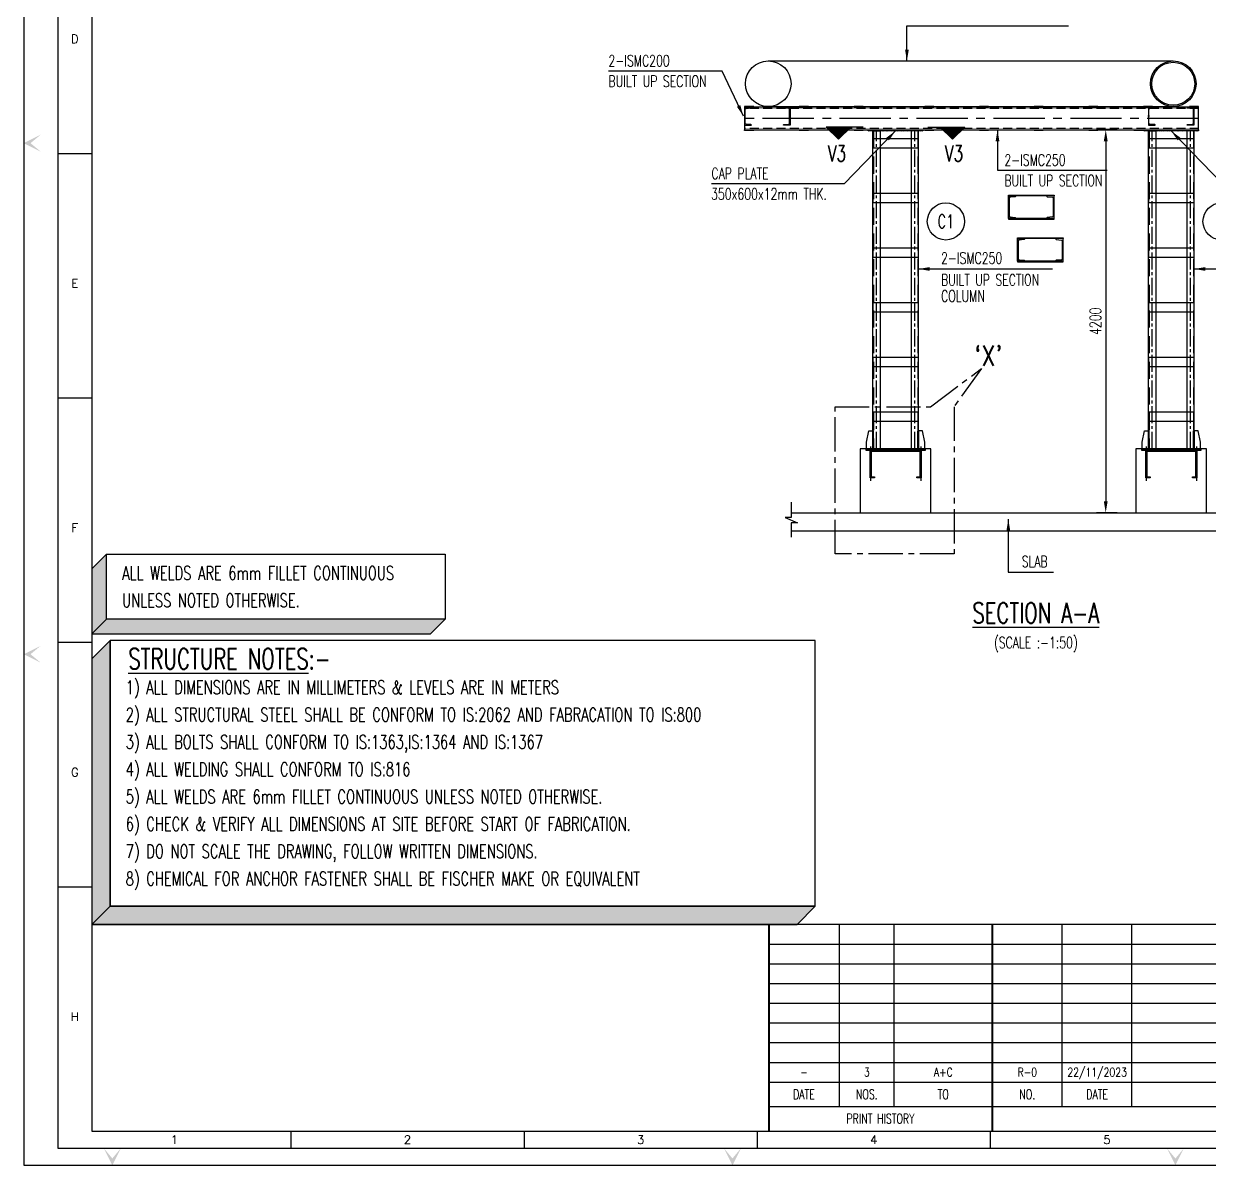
# Model space of a CAD drawing. Header units: inches. Extents: x 6 to 183294, y -48183 to 78918.
# Drawn here: x 103697 to 129706, y -48183 to -23136 of the extents above; entities that cross this region are included whole.
import ezdxf
from ezdxf.enums import TextEntityAlignment as Align

# ---------------------------------------------------------------- set-up
doc = ezdxf.new("R2010")
doc.units = ezdxf.units.IN
doc.header["$MEASUREMENT"] = 0
doc.header["$PDMODE"] = 35
for name, pattern in [('CENTER', [2, 1.25, -0.25, 0.25, -0.25]), ('CENTER2', [1.125, 0.75, -0.125, 0.125, -0.125]), ('HIDDEN', [0.375, 0.25, -0.125])]:
    doc.linetypes.add(name, pattern=pattern)
for name, color, linetype in [('LUGS', 4, 'Continuous'), ('PNA', 8, 'Continuous'), ('S-BASE PLATE', 3, 'Continuous'), ('S-BRECK LINE', 8, 'Continuous'), ('S-CENTER LINE', 8, 'CENTER2'), ('S-CHEQ PLATE', 9, 'Continuous'), ('S-CLOUD', 7, 'Continuous'), ('S-COLUMN CIRCLE', 9, 'Continuous'), ('S-COLUMN HATCH', 8, 'Continuous'), ('S-COLUMN NO', 2, 'Continuous'), ('S-CONCRET LINE', 4, 'Continuous'), ('S-DIM-1', 5, 'Continuous'), ('S-ISMC', 2, 'Continuous'), ('S-MEM', 4, 'Continuous'), ('S-SECTION MARK', 1, 'Continuous'), ('S-TEXT', 2, 'Continuous'), ('S-TEXT-1', 4, 'Continuous'), ('S-TITIL', 6, 'Continuous'), ('SCH-LINE', 7, 'Continuous'), ('TEXT (SHEET)', 4, 'Continuous')]:
    doc.layers.add(name, color=color, linetype=linetype)
doc.styles.add('ROMAND', font='simplex.shx', dxfattribs={"width": 0.8, "height": 225})
doc.styles.add('ROMANS', font='simplex.shx', dxfattribs={"width": 0.7})
doc.dimstyles.new('dim10', dxfattribs={"dimtxt": 250, "dimasz": 250, "dimexe": 200, "dimexo": 200, "dimgap": 100, "dimtad": 1, "dimdec": 0, "dimlfac": 0.1, "dimzin": 0, "dimdsep": 46, "dimtxsty": 'ROMANS', "dimcen": 0, "dimclrd": 5, "dimclre": 5, "dimclrt": 4, "dimadec": 0, "dimazin": 0, "dimtfac": 1, "dimtdec": 0, "dimtix": 1, "dimtofl": 0, "dimtmove": 2, "dimatfit": 3, "dimfxl": 0, "dimtolj": 1, "dimtzin": 0, "dimlwd": -1, "dimlwe": -1, "dimarcsym": 0})
doc.dimstyles.new('dim100', dxfattribs={"dimtxt": 250, "dimasz": 250, "dimexe": 200, "dimexo": 200, "dimgap": 100, "dimtad": 1, "dimdec": 0, "dimzin": 0, "dimdsep": 46, "dimtxsty": 'ROMANS', "dimcen": 0, "dimclrd": 5, "dimclre": 5, "dimclrt": 4, "dimadec": 0, "dimazin": 0, "dimtfac": 1, "dimtdec": 0, "dimtix": 1, "dimtofl": 0, "dimtmove": 2, "dimatfit": 3, "dimfxl": 0, "dimtolj": 1, "dimtzin": 0, "dimlwd": -1, "dimlwe": -1, "dimarcsym": 0})
doc.dimstyles.new('dim25', dxfattribs={"dimtxt": 250, "dimasz": 250, "dimexe": 200, "dimexo": 200, "dimgap": 100, "dimtad": 1, "dimdec": 0, "dimlfac": 0.25, "dimzin": 0, "dimdsep": 46, "dimtxsty": 'ROMANS', "dimcen": 0, "dimclrd": 5, "dimclre": 5, "dimclrt": 4, "dimadec": 0, "dimazin": 0, "dimtfac": 1, "dimtdec": 0, "dimtix": 1, "dimtofl": 0, "dimtmove": 2, "dimatfit": 3, "dimfxl": 0, "dimtolj": 1, "dimtzin": 0, "dimlwd": -1, "dimlwe": -1, "dimarcsym": 0})
doc.dimstyles.new('dim50', dxfattribs={"dimtxt": 250, "dimasz": 250, "dimexe": 200, "dimexo": 200, "dimgap": 100, "dimtad": 1, "dimdec": 0, "dimlfac": 0.5, "dimzin": 0, "dimdsep": 46, "dimtxsty": 'ROMANS', "dimcen": 0, "dimclrd": 5, "dimclre": 5, "dimclrt": 4, "dimadec": 0, "dimazin": 0, "dimtfac": 1, "dimtdec": 0, "dimtix": 1, "dimtofl": 0, "dimtmove": 2, "dimatfit": 3, "dimfxl": 0, "dimtolj": 1, "dimtzin": 0, "dimlwd": -1, "dimlwe": -1, "dimarcsym": 0})
pattern_1 = [(225, (197486.376, -21659.458), (15.2387667, -15.2387667), [])]

# ---------------------------------------------------------------- blocks, each defined once
blk = doc.blocks.new('*U948')
at = {"layer": 'S-CENTER LINE', "linetype": 'CENTER2', "ltscale": 750}
blk.add_line((384, -802), (384, -5781), dxfattribs=at)
at = {"layer": 'S-ISMC', "color": 8, "linetype": 'HIDDEN', "ltscale": 10}
for p, q in [((273, -802), (273, -5781)), ((495, -802), (495, -5781))]:
    blk.add_line(p, q, dxfattribs=at)
at = {"layer": 'S-ISMC', "linetype": 'Continuous'}
blk.add_lwpolyline([(259, -802), (259, -5781), (509, -5781), (509, -802)], close=True, dxfattribs=at)
blk = doc.blocks.new('*U952')
at = {"layer": 'S-CENTER LINE', "linetype": 'CENTER2', "ltscale": 250}
blk.add_line((0, -1980), (0, 1508), dxfattribs=at)
at = {"layer": 'S-ISMC', "color": 8, "linetype": 'HIDDEN', "ltscale": 750}
blk.add_line((-33, 1508), (-33, -1980), dxfattribs=at)
at = {"layer": 'S-ISMC'}
blk.add_lwpolyline([(-40, -1980), (-40, 1508), (40, 1508), (40, -1980), (-40, -1980)], dxfattribs=at)
blk = doc.blocks.new('*U9')
at = {"layer": 'S-CENTER LINE', "linetype": 'CENTER2', "ltscale": 10}
for p, q in [((8, 0), (-8, 0)), ((0, -125), (0, 125))]:
    blk.add_line(p, q, dxfattribs=at)
at = {"layer": 'S-ISMC'}
blk.add_lwpolyline([(71, -114), (14, -108, -0.383864), (4, -96), (4, 96, -0.383864), (14, 108), (71, 114, 0.383864), (76, 120), (76, 125), (-4, 125), (-4, -125), (76, -125), (76, -120, 0.383864)], format="xyb", close=True, dxfattribs=at)
blk = doc.blocks.new('2-ISMC250 BUILT UP SECTION')
at = {"layer": 'S-BASE PLATE', "color": 3, "ltscale": 2}
for points in [[(-500, 262), (500, 262), (500, 250), (-500, 250)], [(-500, -262), (500, -262), (500, -250), (-500, -250)]]:
    blk.add_lwpolyline(points, close=True, dxfattribs=at)
at = {"layer": 'S-ISMC', "yscale": 2, "zscale": 2, "rotation": 180}
for p, xscale in [((-492.9, 0), -2), ((492.9, 0), 2)]:
    blk.add_blockref('*U9', p, dxfattribs=dict(at, xscale=xscale))
blk = doc.blocks.new('*U10')
at = {"layer": 'S-CENTER LINE', "linetype": 'CENTER2', "ltscale": 10}
blk.add_line((8, 0), (-8, 0), dxfattribs=at)
at = {"layer": 'S-CENTER LINE', "linetype": 'CENTER2', "ltscale": 50}
blk.add_line((0, -100), (0, 100), dxfattribs=at)
at = {"layer": 'S-ISMC', "color": 3}
blk.add_lwpolyline([(72, -97, 0.383864), (67, -92), (13, -86, -0.383864), (3, -75), (3, 75, -0.383864), (13, 86), (67, 92, 0.383864), (72, 97), (72, 100), (-3, 100), (-3, -100), (72, -100)], format="xyb", close=True, dxfattribs=at)
blk = doc.blocks.new('*D950')
at = {"layer": 'Defpoints', "color": 0}
for p in [(127884, -25465), (127434, -33865), (127884, -33865)]:
    blk.add_point(p, dxfattribs=at)
at = {"layer": 'S-DIM-1', "color": 5}
for p, q in [((127684, -25465), (127234, -25465)), ((127434, -25715), (127434, -33615)), ((127684, -33865), (127234, -33865))]:
    blk.add_line(p, q, dxfattribs=at)
for points in [[(127476, -25715), (127392, -25715), (127434, -25465)], [(127392, -33615), (127476, -33615), (127434, -33865)]]:
    blk.add_solid(points, dxfattribs=at)
at = {"layer": 'S-DIM-1', "color": 4, "insert": (127209, -29665), "char_height": 250, "attachment_point": 5, "rotation": 90, "style": 'ROMANS'}
blk.add_mtext('\\A1;{4200}', dxfattribs=at)
blk = doc.blocks.new('FOLDER')
at = {"layer": 'PNA'}
for points in [[(-1250, 2500), (0, 0), (0, 1000)], [(1250, 2500), (0, 0), (0, 1000)]]:
    blk.add_solid(points, dxfattribs=at)
blk = doc.blocks.new('SHEET')
at = {"color": 1}
for p, q in [((762042, -118391, -8), (676135, -118391, -8)), ((697174, -123292, -8), (720414, -123292, -8)), ((697174, -124054, -8), (720337, -124054, -8))]:
    blk.add_line(p, q, dxfattribs=at)
for p, q in [((699374, -124054, -8), (699374, -118391, -8)), ((701079, -124054, -8), (701079, -118391, -8)), ((706304, -124054, -8), (706304, -118391, -8)), ((708467, -124054, -8), (708467, -118391, -8))]:
    blk.add_line(p, q)
at = {"color": 5, "linetype": 'ByBlock', "lineweight": -2}
for p, q in [((697187, -119004, -8), (720337, -119004, -8)), ((697187, -119617, -8), (720337, -119617, -8)), ((697187, -120229, -8), (720337, -120229, -8)), ((697187, -120842, -8), (720337, -120842, -8)), ((697187, -121454, -8), (720337, -121454, -8)), ((697187, -122067, -8), (720337, -122067, -8)), ((697187, -122680, -8), (720337, -122680, -8))]:
    blk.add_line(p, q, dxfattribs=at)
at = {"elevation": -8, "flags": 128}
blk.add_lwpolyline([(674017, -125881), (763101, -125881), (763101, -63214), (674017, -63214)], close=True, dxfattribs=at)
at = {"color": 1, "const_width": 60.9, "elevation": -8}
for points in [[(697187, -124807), (697187, -118391)], [(704126, -124807), (704126, -118391)]]:
    blk.add_lwpolyline(points, dxfattribs=at)
at = {"layer": 'PNA'}
for p, q in [((675076, -94421, -8), (676135, -94421, -8)), ((675076, -102021, -8), (676135, -102021, -8)), ((675076, -109621, -8), (676135, -109621, -8)), ((675076, -117221, -8), (676135, -117221, -8)), ((682323, -124822, -8), (682323, -125351, -8)), ((689570, -124822, -8), (689570, -125351, -8)), ((696817, -124822, -8), (696817, -125351, -8)), ((704065, -124822, -8), (704065, -125351, -8))]:
    blk.add_line(p, q, dxfattribs=at)
at = {"layer": 'PNA', "color": 1, "elevation": -8}
for points in [[(675076, -125351), (762572, -125351), (762572, -63743), (675076, -63743)], [(676135, -124822), (762042, -124822), (762042, -64273), (676135, -64273)]]:
    blk.add_lwpolyline(points, close=True, dxfattribs=at)
at = {"layer": 'PNA', "xscale": 0.2118545526379952, "yscale": 0.2118545526379952, "zscale": 0.2118545526379952, "rotation": 270}
for p in [(674017, -94103, -8), (674017, -109992, -8)]:
    blk.add_blockref('FOLDER', p, dxfattribs=at)
at = {"layer": 'PNA', "xscale": 0.2118545530764889, "yscale": 0.2118545530764889, "zscale": 0.2118545530764889}
for p in [(676771, -125881, -8), (696049, -125881, -8), (709820, -125881, -8)]:
    blk.add_blockref('FOLDER', p, dxfattribs=at)
at = {"layer": 'PNA', "style": 'ROMANS'}
for s, p in [('D', (675605, -90861, -8)), ('E', (675605, -98461, -8)), ('F', (675605, -106061, -8)), ('G', (675605, -113661, -8)), ('H', (675605, -121262, -8)), ('1', (678700, -125086, -8)), ('2', (685947, -125086, -8)), ('3', (693195, -125086, -8)), ('4', (700442, -125086, -8)), ('5', (707689, -125086, -8))]:
    blk.add_text(s, height=265, dxfattribs=at).set_placement(p, align=Align.MIDDLE)
at = {"layer": 'TEXT (SHEET)', "color": 4, "style": 'ROMANS', "width": 0.7}
for s, height, p in [('DATE', 304.7, (698274, -123673, -8)), ('NOS.', 304.7, (700226, -123673, -8)), ('TO', 304.7, (702602, -123673, -8)), ('NO.', 304.7, (705215, -123673, -8)), ('DATE', 304.7, (707386, -123673, -8)), ('PRINT HISTORY', 304.74, (700650, -124431, -8))]:
    blk.add_text(s, height=height, dxfattribs=at).set_placement(p, align=Align.MIDDLE_CENTER)

msp = doc.modelspace()

# ---------------------------------------------------------------- hatches: boundary and pattern name
at = {"linetype": 'Continuous'}
for points in [[(105192.3, -35097.565), (105192.3, -36521.62), (112621.006, -36521.62), (112941.049, -36201.577), (105512.342, -36201.577), (105512.342, -34777.522)], [(105192.3, -37071.673), (105192.3, -42897.474), (120661.785, -42897.474), (121061.839, -42497.42), (105592.353, -42497.42), (105592.353, -36671.62)]]:
    msp.add_hatch(color=6, dxfattribs=at).paths.add_polyline_path(points)
at = {"layer": 'S-CHEQ PLATE'}
h = msp.add_hatch(dxfattribs=at)
h.set_pattern_fill('ANSI31', color=8, scale=100)
h.set_pattern_definition([(45, (-111708.73, -57950.286), (-8.83883476, 8.83883476), [])])
h.paths.add_polyline_path([(122222.497, -25465.257), (122222.497, -25489.257), (123422.497, -25489.257), (123422.497, -25465.257)])
h = msp.add_hatch(dxfattribs=at)
h.set_pattern_fill('ANSI31', color=8, scale=100)
h.set_pattern_definition([(45, (-105661.377, -57950.286), (-8.83883476, 8.83883476), [])])
h.paths.add_polyline_path([(128269.849, -25465.257), (128269.849, -25489.257), (129469.849, -25489.257), (129469.849, -25465.257)])
h = msp.add_hatch(dxfattribs=at)
h.set_pattern_fill('ANSI31', color=8, scale=150)
h.set_pattern_definition([(45, (-227961.616, -81192.8), (-13.2582521, 13.2582521), [])])
h.paths.add_polyline_path([(122175.223, -32465.257), (122175.223, -32501.257), (123475.223, -32501.257), (123475.223, -32465.257)])
h = msp.add_hatch(dxfattribs=at)
h.set_pattern_fill('ANSI31', color=8, scale=150)
h.set_pattern_definition([(45, (-221914.264, -81192.8), (-13.2582521, 13.2582521), [])])
h.paths.add_polyline_path([(128222.575, -32465.257), (128222.575, -32501.257), (129522.575, -32501.257), (129522.575, -32465.257)])
at = {"layer": 'S-SECTION MARK', "ltscale": 5}
h = msp.add_hatch(dxfattribs=at)
h.set_pattern_fill('ANSI31', color=256, scale=172.406964, angle=180, style=0)
h.set_pattern_definition(pattern_1)
h.paths.add_polyline_path([(121570.992, -25670.411), (121299.126, -25403.282), (121842.857, -25403.282)])
h = msp.add_hatch(dxfattribs=at)
h.set_pattern_fill('ANSI31', color=256, scale=172.406964, angle=180, style=0)
h.set_pattern_definition(pattern_1)
h.paths.add_polyline_path([(124074.002, -25670.411), (124345.867, -25403.282), (123802.137, -25403.282)])

# ---------------------------------------------------------------- linework, layer by layer
at = {"lineweight": -2, "ltscale": 20}
for p, q in [((105512.342, -36201.577), (105192.3, -36521.62)), ((105592.353, -42497.42), (105192.3, -42897.474))]:
    msp.add_line(p, q, dxfattribs=at)
at = {"color": 8}
for points in [[(120030.27, -23953.257), (128916.488, -23953.257)], [(120009.286, -24953.257), (128916.488, -24953.257)]]:
    msp.add_lwpolyline(points, dxfattribs=at)
at = {"lineweight": -2, "ltscale": 20}
for points in [[(105512.342, -34777.522), (105192.3, -35097.565), (105192.3, -36521.62), (112621.006, -36521.62), (112941.049, -36201.577), (105512.342, -36201.577), (105512.342, -34777.522)], [(105592.353, -36671.62), (105192.3, -37071.673), (105192.3, -42897.474), (120661.785, -42897.474), (121061.839, -42497.42), (105592.353, -42497.42), (105592.353, -36671.62)]]:
    msp.add_lwpolyline(points, dxfattribs=at)
at = {"color": 8}
for centre, radius in [((120030.27, -24453.257, -194643.619), 500), ((128916.488, -24453.257), 500), ((128916.488, -24453.257), 470)]:
    msp.add_circle(centre, radius, dxfattribs=at)
at = {"layer": 'LUGS'}
for points in [[(122363.223, -33077.257), (122363.223, -33101.257), (122275.223, -33101.257, -0.414213562), (122263.223, -33089.257), (122263.223, -32511.257, -0.414213562), (122273.223, -32501.257), (123377.223, -32501.257, -0.414213562), (123387.223, -32511.257), (123387.223, -33089.257, -0.414213562), (123375.223, -33101.257), (123287.223, -33101.257), (123287.223, -33077.257), (123351.223, -33077.257, 0.414213562), (123363.223, -33065.257), (123363.223, -32537.257, 0.414213562), (123351.223, -32525.257), (122299.223, -32525.257, 0.414213562), (122287.223, -32537.257), (122287.223, -33065.257, 0.414213562), (122299.223, -33077.257), (122363.223, -33077.257)], [(128410.575, -33077.257), (128410.575, -33101.257), (128322.575, -33101.257, -0.414213562), (128310.575, -33089.257), (128310.575, -32511.257, -0.414213562), (128320.575, -32501.257), (129424.575, -32501.257, -0.414213562), (129434.575, -32511.257), (129434.575, -33089.257, -0.414213562), (129422.575, -33101.257), (129334.575, -33101.257), (129334.575, -33077.257), (129398.575, -33077.257, 0.414213562), (129410.575, -33065.257), (129410.575, -32537.257, 0.414213562), (129398.575, -32525.257), (128346.575, -32525.257, 0.414213562), (128334.575, -32537.257), (128334.575, -33065.257, 0.414213562), (128346.575, -33077.257), (128410.575, -33077.257)]]:
    msp.add_lwpolyline(points, format="xyb", dxfattribs=at)
at = {"layer": 'S-BASE PLATE', "color": 3, "ltscale": 2, "elevation": -66.667}
for points in [[(119511.957, -24965.257), (119711.957, -24965.257), (119711.957, -24953.257), (119511.957, -24953.257)], [(120711.957, -24965.257), (120911.957, -24965.257), (120911.957, -24953.257), (120711.957, -24953.257)], [(121911.957, -24965.257), (122111.957, -24965.257), (122111.957, -24953.257), (121911.957, -24953.257)], [(119511.957, -25465.257), (119711.957, -25465.257), (119711.957, -25477.257), (119511.957, -25477.257)], [(120711.957, -25465.257), (120911.957, -25465.257), (120911.957, -25477.257), (120711.957, -25477.257)], [(121911.957, -25465.257), (122111.957, -25465.257), (122111.957, -25477.257), (121911.957, -25477.257)]]:
    msp.add_lwpolyline(points, close=True, dxfattribs=at)
at = {"layer": 'S-BASE PLATE', "color": 3, "ltscale": 2}
for points in [[(123462.497, -24965.257), (123662.497, -24965.257), (123662.497, -24953.257), (123462.497, -24953.257)], [(124662.497, -24965.257), (124862.497, -24965.257), (124862.497, -24953.257), (124662.497, -24953.257)], [(125862.497, -24965.257), (126062.497, -24965.257), (126062.497, -24953.257), (125862.497, -24953.257)], [(127062.497, -24965.257), (127262.497, -24965.257), (127262.497, -24953.257), (127062.497, -24953.257)], [(128262.497, -24965.257), (128462.497, -24965.257), (128462.497, -24953.257), (128262.497, -24953.257)], [(129269.849, -24965.257), (129469.849, -24965.257), (129469.849, -24953.257), (129269.849, -24953.257)], [(123462.497, -25465.257), (123662.497, -25465.257), (123662.497, -25477.257), (123462.497, -25477.257)], [(124662.497, -25465.257), (124862.497, -25465.257), (124862.497, -25477.257), (124662.497, -25477.257)], [(125862.497, -25465.257), (126062.497, -25465.257), (126062.497, -25477.257), (125862.497, -25477.257)], [(127062.497, -25465.257), (127262.497, -25465.257), (127262.497, -25477.257), (127062.497, -25477.257)], [(128047.951, -25465.257), (128247.951, -25465.257), (128247.951, -25477.257), (128047.951, -25477.257)], [(123325.223, -25659.934), (122325.223, -25659.934), (122325.223, -25859.934), (123325.223, -25859.934)], [(129372.575, -25659.934), (128372.575, -25659.934), (128372.575, -25859.934), (129372.575, -25859.934)], [(123325.223, -26859.934), (122325.223, -26859.934), (122325.223, -27059.934), (123325.223, -27059.934)], [(129372.575, -26859.934), (128372.575, -26859.934), (128372.575, -27059.934), (129372.575, -27059.934)], [(123325.223, -28059.934), (122325.223, -28059.934), (122325.223, -28259.934), (123325.223, -28259.934)], [(129372.575, -28059.934), (128372.575, -28059.934), (128372.575, -28259.934), (129372.575, -28259.934)], [(123325.223, -29259.934), (122325.223, -29259.934), (122325.223, -29459.934), (123325.223, -29459.934)], [(129372.575, -29259.934), (128372.575, -29259.934), (128372.575, -29459.934), (129372.575, -29459.934)], [(123325.223, -30459.934), (122325.223, -30459.934), (122325.223, -30659.934), (123325.223, -30659.934)], [(129372.575, -30459.934), (128372.575, -30459.934), (128372.575, -30659.934), (129372.575, -30659.934)], [(123325.223, -31659.934), (122325.223, -31659.934), (122325.223, -31859.934), (123325.223, -31859.934)], [(129372.575, -31659.934), (128372.575, -31659.934), (128372.575, -31859.934), (129372.575, -31859.934)]]:
    msp.add_lwpolyline(points, close=True, dxfattribs=at)
at = {"layer": 'S-BRECK LINE'}
msp.add_lwpolyline([(120536.276, -33633.213), (120536.276, -33972.652), (120398.902, -33972.652), (120673.649, -34085.468), (120536.276, -34085.468), (120536.276, -34402.945)], dxfattribs=at)
at = {"layer": 'S-CENTER LINE', "color": 8, "linetype": 'CENTER', "ltscale": 150}
for points in [[(122275.223, -32410.59), (122275.223, -33167.924)], [(123375.223, -32410.59), (123375.223, -33167.924)], [(128322.575, -32410.59), (128322.575, -33167.924)], [(129422.575, -32410.59), (129422.575, -33167.924)]]:
    msp.add_lwpolyline(points, dxfattribs=at)
at = {"layer": 'S-CLOUD', "linetype": 'CENTER2', "ltscale": 1000}
msp.add_lwpolyline([(124709.522, -30701.175), (124108.419, -31539.5), (124108.419, -34769.844), (121496.419, -34769.844), (121496.419, -31539.5), (123586.402, -31539.5)], close=True, dxfattribs=at)
at = {"layer": 'S-COLUMN CIRCLE'}
for centre in [(123927.418, -27474.474), (129974.771, -27474.474)]:
    msp.add_circle(centre, 407.525, dxfattribs=at)
at = {"layer": 'S-COLUMN HATCH', "color": 1}
for points in [[(122222.497, -25465.257), (123422.497, -25465.257), (123422.497, -25489.257), (122222.497, -25489.257)], [(128269.849, -25465.257), (129469.849, -25465.257), (129469.849, -25489.257), (128269.849, -25489.257)], [(122175.223, -32465.257), (123475.223, -32465.257), (123475.223, -32501.257), (122175.223, -32501.257)], [(128222.575, -32465.257), (129522.575, -32465.257), (129522.575, -32501.257), (128222.575, -32501.257)]]:
    msp.add_lwpolyline(points, close=True, dxfattribs=at)
at = {"layer": 'S-CONCRET LINE'}
for points in [[(122050.223, -33865.257), (123600.223, -33865.257), (123600.223, -32465.257), (122050.223, -32465.257)], [(128097.575, -33865.257), (129647.575, -33865.257), (129647.575, -32465.257), (128097.575, -32465.257)]]:
    msp.add_lwpolyline(points, close=True, dxfattribs=at)
for points in [[(120536.276, -33865.257), (130720.43, -33865.257)], [(120536.276, -34265.257), (130720.43, -34265.257)]]:
    msp.add_lwpolyline(points, dxfattribs=at)
at = {"layer": 'S-MEM'}
for points in [[(122185.23, -32315.257), (122235.23, -32065.257), (122325.223, -32065.257), (122325.223, -32465.257), (122185.23, -32465.257)], [(122325.223, -32465.257), (122340.267, -32465.257), (122340.267, -32065.257), (122325.223, -32065.257)], [(123325.223, -32465.257), (123310.179, -32465.257), (123310.179, -32065.257), (123325.223, -32065.257)], [(123465.216, -32315.257), (123415.216, -32065.257), (123325.223, -32065.257), (123325.223, -32465.257), (123465.216, -32465.257)], [(128232.582, -32315.257), (128282.582, -32065.257), (128372.575, -32065.257), (128372.575, -32465.257), (128232.582, -32465.257)], [(128372.575, -32465.257), (128387.619, -32465.257), (128387.619, -32065.257), (128372.575, -32065.257)], [(129372.575, -32465.257), (129357.532, -32465.257), (129357.532, -32065.257), (129372.575, -32065.257)], [(129512.568, -32315.257), (129462.568, -32065.257), (129372.575, -32065.257), (129372.575, -32465.257), (129512.568, -32465.257)]]:
    msp.add_lwpolyline(points, close=True, dxfattribs=at)
at = {"layer": 'S-SECTION MARK'}
for p, q in [((122111.984, -25403.282), (121299.126, -25403.282)), ((121299.126, -25403.282), (121570.992, -25670.411)), ((121842.857, -25403.282), (121570.992, -25670.411)), ((123533.009, -25403.282), (124345.867, -25403.282)), ((123802.137, -25403.282), (124074.002, -25670.411)), ((124345.867, -25403.282), (124074.002, -25670.411))]:
    msp.add_line(p, q, dxfattribs=at)
at = {"layer": 'SCH-LINE'}
for points in [[(105512.342, -34777.522), (112941.049, -34777.522), (112941.049, -36201.577), (105512.342, -36201.577)], [(121061.839, -36671.62), (105592.353, -36671.62), (105592.353, -42497.42), (121061.839, -42497.42)]]:
    msp.add_lwpolyline(points, close=True, dxfattribs=at)

# ---------------------------------------------------------------- block references
at = {"xscale": 0.7056754055291329, "yscale": 0.7056754055291329, "zscale": 0.7056754055291329}
msp.add_blockref('SHEET', (-371939.589, 40648.489, 5.306), dxfattribs=at)
for p in [(125799.613, -27160.343), (125996.612, -28098.536)]:
    msp.add_blockref('2-ISMC250 BUILT UP SECTION', p)
at = {"layer": 'S-ISMC', "yscale": 2, "zscale": 2}
for name, p, xscale in [('*U10', (119518.057, -25165.257), 2), ('*U10', (120505.857, -25165.257), -2), ('*U10', (128375.949, -25165.257), 2), ('*U10', (129363.749, -25165.257), -2), ('*U952', (122404.977, -28505.305), 2), ('*U952', (123245.469, -28505.305), -2), ('*U952', (128452.33, -28505.305), 2), ('*U952', (129292.821, -28505.305), -2)]:
    msp.add_blockref(name, p, dxfattribs=dict(at, xscale=xscale))
at = {"layer": 'S-ISMC', "linetype": 'Continuous', "xscale": 2, "yscale": 2, "zscale": 2, "rotation": 270}
msp.add_blockref('*U948', (131074.237, -24447.984), dxfattribs=at)

# ---------------------------------------------------------------- texts
at = {"layer": 'S-COLUMN NO', "style": 'ROMANS', "width": 0.7}
msp.add_text('C1', height=300, dxfattribs=at).set_placement((123927.418, -27474.474), align=Align.MIDDLE)
at = {"layer": 'S-DIM-1', "color": 4, "linetype": 'Continuous', "style": 'ROMANS', "width": 0.7}
for s, p in [('2-ISMC200', (116526.219, -23949.327, 0)), ('BUILT UP SECTION', (116526.219, -24399.327, 0)), ('2-ISMC250', (125210.038, -26127.739, 0)), ('CAP PLATE', (118785.425, -26421.234, 0)), ('BUILT UP SECTION', (125210.038, -26577.739, 0)), ('350x600x12mm THK.', (118776.612, -26871.234, 0))]:
    msp.add_text(s, height=250, dxfattribs=at).set_placement(p, align=Align.MIDDLE_LEFT)
at = {"layer": 'S-SECTION MARK', "style": 'ROMANS', "width": 0.7}
for p in [(121538.048, -25980.915), (124106.945, -25980.915)]:
    msp.add_text('V3', height=350, dxfattribs=at).set_placement(p, align=Align.MIDDLE)
at = {"layer": 'S-TEXT', "style": 'ROMANS', "width": 0.7}
for s, height, p in [('ALL WELDS ARE 6mm FILLET CONTINUOUS', 300, (105855.201, -35189.55)), ('UNLESS NOTED OTHERWISE.', 300, (105855.201, -35789.55)), ('1) ALL DIMENSIONS ARE IN MILLIMETERS & LEVELS ARE IN METERS', 299.99995, (105935.212, -37693.735)), ('2) ALL STRUCTURAL STEEL SHALL BE CONFORM TO IS:2062 AND FABRACATION TO IS:800', 299.99995, (105935.212, -38293.735)), ('3) ALL BOLTS SHALL CONFORM TO IS:1363,IS:1364 AND IS:1367', 299.99995, (105935.212, -38893.735)), ('4) ALL WELDING SHALL CONFORM TO IS:816', 299.99995, (105935.212, -39493.735)), ('5) ALL WELDS ARE 6mm FILLET CONTINUOUS UNLESS NOTED OTHERWISE.', 299.99995, (105935.212, -40093.735)), ('6) CHECK & VERIFY ALL DIMENSIONS AT SITE BEFORE START OF FABRICATION.', 299.99995, (105935.212, -40693.735)), ('7) DO NOT SCALE THE DRAWING, FOLLOW WRITTEN DIMENSIONS.', 299.99995, (105935.212, -41293.735)), ('8) CHEMICAL FOR ANCHOR FASTENER SHALL BE FISCHER MAKE OR EQUIVALENT', 299.99995, (105935.212, -41893.734))]:
    msp.add_text(s, height=height, dxfattribs=at).set_placement(p, align=Align.MIDDLE_LEFT)
at = {"layer": 'S-TEXT', "style": 'ROMANS'}
for s, height, width, p in [('(SCALE :-1:50)', 250, 0.7, (125901.448, -36714.661)), ('22/11/2023', 186.8276, 0.8, (127245.07, -46139.63, 2292635.68)), ('-', 186.828, 0.8, (120815.395, -46139.63, 2292635.68)), ('3', 186.828, 0.8, (122192.976, -46139.63, 2292635.68)), ('A+C', 186.8276, 0.8, (123869.602, -46139.63, 2292635.68)), ('R-0', 186.8276, 0.8, (125713.275, -46139.63, 2292635.68))]:
    msp.add_text(s, height=height, dxfattribs=dict(at, width=width)).set_placement(p, align=Align.MIDDLE_CENTER)
at = {"layer": 'S-TEXT-1', "style": 'ROMANS', "width": 0.7}
for s, p in [('2-ISMC250', (123822.129, -28277.451, 8048144.262)), ('BUILT UP SECTION', (123822.129, -28757.451, 8048144.262)), ('COLUMN', (123822.129, -29110.93, 8048144.262)), ('SLAB', (125590.718, -34935.395, -205411.62))]:
    msp.add_text(s, height=250, dxfattribs=at).set_placement(p, align=Align.MIDDLE_LEFT)
at = {"layer": 'S-TITIL'}
for s, style, width, p in [("`X'", 'ROMAND', 0.8, (124857.505, -30417.93)), ('%%USECTION A-A', 'ROMANS', 0.7, (125901.448, -36064.661))]:
    msp.add_text(s, height=450, dxfattribs=dict(at, style=style, width=width)).set_placement(p, align=Align.MIDDLE_CENTER)
at = {"layer": 'S-TITIL', "style": 'ROMANS', "width": 0.7}
msp.add_text('%%USTRUCTURE NOTES%%U:-', height=450, dxfattribs=at).set_placement((105992.353, -37071.62), align=Align.MIDDLE_LEFT)

# ---------------------------------------------------------------- dimensions: what is measured, and where the dimension line sits
at = {"layer": 'S-DIM-1'}
dim = msp.add_linear_dim(base=(127434.102, -33865.257), p1=(127884.102, -25465.257), p2=(127884.102, -33865.257), angle=270, text='{4200}', dimstyle='dim50', override={"dimtxsty": 'ROMANS', "dimtmove": 0}, dxfattribs=at)
dim.commit()
dim.dimension.update_dxf_attribs({"geometry": '*D950', "text_midpoint": (127434.102, -29665.257), "dimtype": 160})

# ---------------------------------------------------------------- leaders
for points in [[(123072.317, -23953.257), (123072.317, -23186.373), (126614.258, -23186.373)], [(119486.195, -25165.257), (119019.99, -24174.327), (116526.219, -24174.327)], [(125060.038, -25465.257), (125060.038, -26352.739), (127467.951, -26352.739)], [(122822.497, -25489.257), (121693.279, -26646.234), (118785.425, -26646.234)], [(128869.849, -25489.257), (129999.067, -26646.234), (132906.92, -26646.234)]]:
    msp.add_leader(points, dimstyle='dim10', dxfattribs=at)
for points, dimstyle, override in [([(123325.223, -28517.451), (126264.756, -28517.451)], 'dim25', {"dimasz": 250}), ([(129372.575, -28517.451), (132312.108, -28517.451)], 'dim25', {"dimasz": 250}), ([(125297.309, -34008.066, -205411.62), (125297.309, -35167.506, -205411.62), (126284.894, -35167.506, -205411.62)], 'dim100', {"dimtad": 0})]:
    msp.add_leader(points, dimstyle=dimstyle, override=override, dxfattribs=at)

doc.saveas('drawing.dxf')
